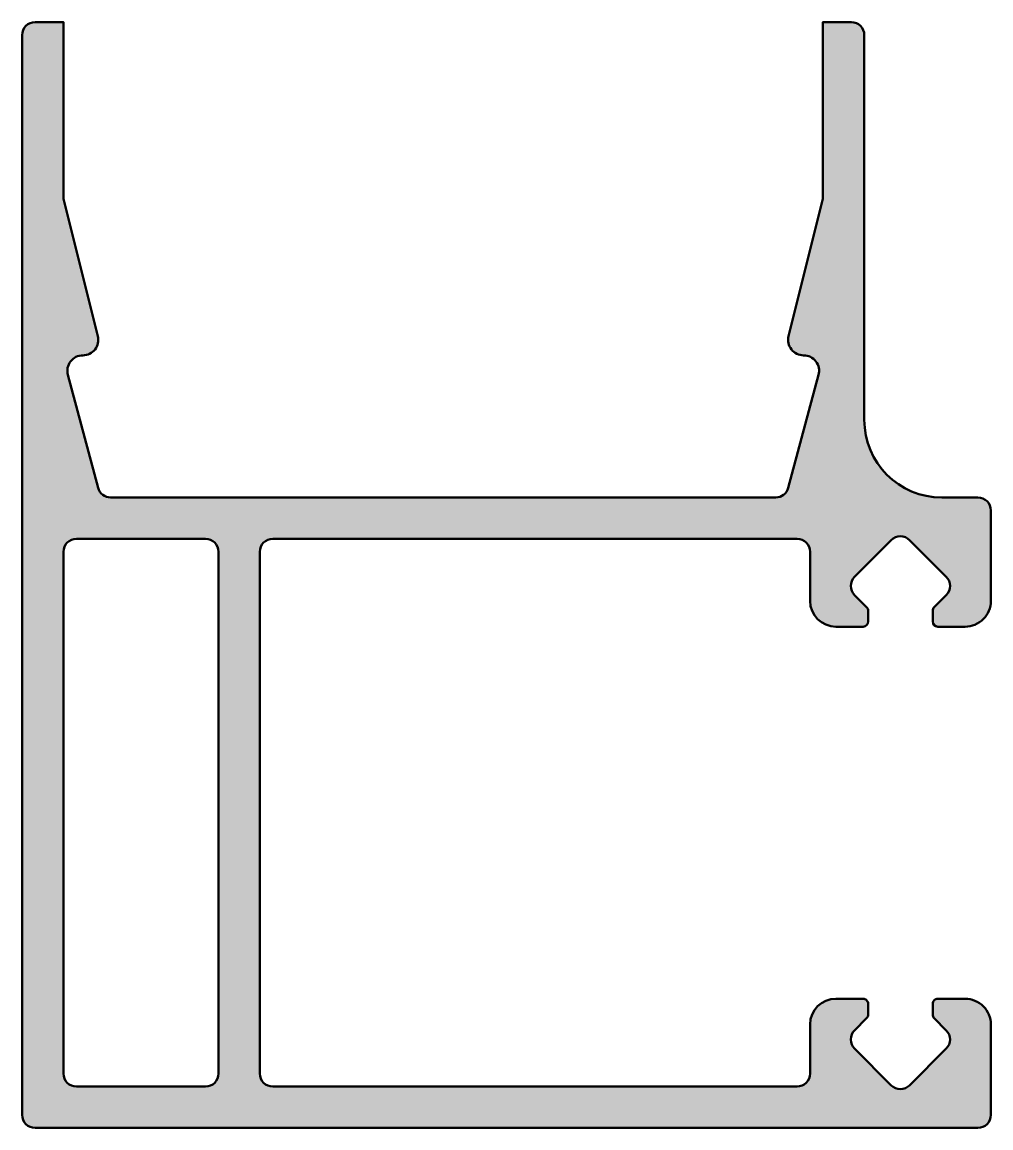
# Model space of a CAD drawing. Extents: x 0 to 37.5, y -42.8 to 0.
import ezdxf

# ---------------------------------------------------------------- set-up
doc = ezdxf.new("R2010")
doc.units = 0
doc.layers.add('0S-Alu contour', color=7, linetype='Continuous', lineweight=50)
doc.layers.add('0S-Alu hatch', color=252, linetype='Continuous', lineweight=25)

# ---------------------------------------------------------------- blocks, each defined once
blk = doc.blocks.new('342560__CD9ED932_4A6F_4F61_A331_BC1C0A17489B_')
at = {"layer": '0S-Alu hatch'}
h = blk.add_hatch(color=256, dxfattribs=at)
edge = h.paths.add_edge_path()
edge.add_arc((0.500000000000071, -0.4999999999999858), 0.4999999999999858, 89.99999999999837, 180)
edge.add_line((8.53e-14, -0.4999999999999857), (8.53e-14, -42.29999999999995))
edge.add_arc((0.5000000000000853, -42.29999999999995), 0.5, 180, 270)
edge.add_line((0.5000000000000852, -42.79999999999995), (37.0000000000002, -42.79999999999993))
edge.add_arc((37.00000000000027, -42.30000000000005), 0.4999999999998721, 269.9999999999919, 360)
edge.add_line((37.50000000000014, -42.30000000000005), (37.50000000000009, -38.79999999999995))
edge.add_arc((36.50000000000008, -38.79999999999996), 1.000000000000007, 0, 90.00000000000122)
edge.add_line((36.50000000000006, -37.79999999999996), (35.45000000000007, -37.79999999999996))
edge.add_arc((35.45000000000002, -37.99999999999989), 0.1999999999999318, 89.99999999998371, 180)
edge.add_line((35.25000000000009, -37.99999999999989), (35.25000000000011, -38.41715728752518))
edge.add_arc((35.45000000000056, -38.41715728752499), 0.2000000000004434, 180, 225.0000000000447)
edge.add_line((35.30857864376304, -38.55857864376273), (35.77500000000012, -39.02499999999998))
edge.add_ellipse((35.42144660940684, -39.37855339059321), major_axis=(-0.4999999999999739, 0), ratio=1, start_angle=134.9999999999989, end_angle=224.9999999999966, ccw=False)
edge.add_line((35.77500000000009, -39.73210678118647), (34.35355339059345, -41.15355339059317))
edge.add_ellipse((34.00000000000009, -40.79999999999981), major_axis=(-0.5000000000001246, 0), ratio=1, start_angle=45.000000000000114, end_angle=135.0000000000001, ccw=False)
edge.add_line((33.64644660940673, -41.15355339059317), (32.22500000000008, -39.7321067811865))
edge.add_ellipse((32.57855339059334, -39.37855339059325), major_axis=(-0.4999999999999739, 0), ratio=1, start_angle=-45.00000000000341, end_angle=44.999999999998806, ccw=False)
edge.add_line((32.22500000000011, -39.02499999999998), (32.69142135623742, -38.55857864376259))
edge.add_arc((32.55000000000004, -38.4171572875252), 0.2000000000001, 314.9999999999971, 360)
edge.add_line((32.75000000000014, -38.4171572875252), (32.74999999999997, -37.99999999999983))
edge.add_arc((32.55000000000009, -37.99999999999984), 0.199999999999882, 0, 90.00000000000612)
edge.add_line((32.55000000000007, -37.79999999999996), (31.50000000000003, -37.79999999999996))
edge.add_arc((31.50000000000008, -38.79999999999995), 0.9999999999999928, 90.00000000000286, 180)
edge.add_line((30.50000000000009, -38.79999999999995), (30.50000000000009, -40.6999999999999))
edge.add_ellipse((30.00000000000005, -40.69999999999989), major_axis=(-0.5000000000000356, 0), ratio=1, start_angle=89.9999999999975, end_angle=180, ccw=False)
edge.add_line((30.00000000000003, -41.19999999999993), (9.700000000000188, -41.19999999999993))
edge.add_ellipse((9.70000000000018, -40.69999999999988), major_axis=(-0.5000000000000498, 0), ratio=1, start_angle=0, end_angle=90.0000000000008, ccw=False)
edge.add_line((9.20000000000013, -40.69999999999988), (9.20000000000013, -20.50000000000006))
edge.add_ellipse((9.700000000000223, -20.50000000000006), major_axis=(-0.5000000000000924, 0), ratio=1, start_angle=269.99999999999756, end_angle=360, ccw=False)
edge.add_line((9.700000000000244, -19.99999999999997), (30.00000000000014, -20.00000000000003))
edge.add_ellipse((30.00000000000014, -20.49999999999998), major_axis=(-0.4999999999999503, 0), ratio=1, start_angle=180, end_angle=269.9999999999992, ccw=False)
edge.add_line((30.50000000000009, -20.49999999999998), (30.50000000000006, -22.40000000000006))
edge.add_arc((31.50000000000015, -22.40000000000006), 1.000000000000085, 180, 270)
edge.add_line((31.50000000000015, -23.40000000000015), (32.55000000000027, -23.39999999999998))
edge.add_arc((32.55000000000026, -23.20000000000014), 0.1999999999998323, 270.0000000000041, 360)
edge.add_line((32.75000000000009, -23.20000000000014), (32.75000000000015, -22.78284271247466))
edge.add_arc((32.55000000000013, -22.78284271247473), 0.200000000000017, 0, 45.00000000001295)
edge.add_line((32.69142135623742, -22.64142135623738), (32.22500000000017, -22.17500000000007))
edge.add_ellipse((32.57855339059344, -21.82144660940668), major_axis=(-0.5000000000000844, 0), ratio=1, start_angle=-44.99999999999079, end_angle=45.00000000000921, ccw=False)
edge.add_line((32.22500000000005, -21.4678932188134), (33.64644660940673, -20.04644660940673))
edge.add_ellipse((34.00000000000002, -20.39999999999999), major_axis=(-0.500000000000004, 0), ratio=1, start_angle=225.0000000000023, end_angle=315.00000000000233, ccw=False)
edge.add_line((34.35355339059328, -20.0464466094067), (35.77500000000015, -21.46789321881357))
edge.add_ellipse((35.42144660940691, -21.82144660940682), major_axis=(-0.4999999999999538, 0), ratio=1, start_angle=134.9999999999989, end_angle=225.0000000000012, ccw=False)
edge.add_line((35.77500000000015, -22.17500000000007), (35.30857864376299, -22.64142135623729))
edge.add_arc((35.45000000000045, -22.78284271247496), 0.2000000000003638, 134.999999999959, 180)
edge.add_line((35.25000000000009, -22.78284271247496), (35.25000000000017, -23.20000000000007))
edge.add_arc((35.45000000000003, -23.20000000000009), 0.1999999999998607, 180, 269.9999999999959)
edge.add_line((35.45000000000002, -23.39999999999995), (36.50000000000006, -23.40000000000009))
edge.add_arc((36.50000000000009, -22.40000000000012), 0.9999999999999715, 269.9999999999984, 360)
edge.add_line((37.50000000000006, -22.40000000000012), (37.50000000000009, -18.89999999999998))
edge.add_arc((37.00000000000009, -18.89999999999998), 0.5, 0, 90)
edge.add_line((37.00000000000009, -18.39999999999998), (35.60000000000002, -18.39999999999998))
edge.add_ellipse((35.6000000000001, -15.39999999999998), major_axis=(-2.999999999999992, 0), ratio=1, start_angle=0, end_angle=89.99999999999858, ccw=False)
edge.add_line((32.60000000000011, -15.39999999999998), (32.60000000000011, -0.5000000000000285))
edge.add_arc((32.10000000000012, -0.5000000000000142), 0.4999999999999858, 0, 89.99999999999837)
edge.add_line((32.10000000000014, -2.84e-14), (31, 0))
edge.add_line((31, 0), (31, -6.787218091003921))
edge.add_ellipse((30.79999999999655, -6.787218091004442), major_axis=(-0.2000000000034525, 0), ratio=1, start_angle=166.0000000001474, end_angle=180, ccw=False)
edge.add_line((30.99405914525522, -6.835602470124712), (29.66782256423446, -12.15484686264025))
edge.add_arc((30.25000000000222, -12.29999999999906), 0.6000000000018576, 166.0000000001425, 270.0000000001411)
edge.add_ellipse((30.25000000000225, -13.49999999999911), major_axis=(-0.5999999999982002, 0), ratio=1, start_angle=164.9999999998611, end_angle=269.9999999998619, ccw=False)
edge.add_line((30.82955549577358, -13.65529142706157), (29.65751408448844, -18.0294095225515))
edge.add_ellipse((29.17455117134427, -17.90000000000035), major_axis=(-0.4999999999996237, 0), ratio=1, start_angle=90.00000000000279, end_angle=165.0000000000017, ccw=False)
edge.add_line((29.17455117134429, -18.39999999999998), (3.425448828656016, -18.40000000000003))
edge.add_ellipse((3.425448828656026, -17.9), major_axis=(-0.5000000000000356, 0), ratio=1, start_angle=15.00000000000432, end_angle=89.9999999999988, ccw=False)
edge.add_line((2.942485915511467, -18.0294095225513), (1.770444504226674, -13.65529142706151))
edge.add_ellipse((2.350000000002584, -13.50000000000038), major_axis=(-0.6000000000022849, 0), ratio=1, start_angle=-90.00000000009459, end_angle=14.999999999903423, ccw=False)
edge.add_arc((2.350000000002694, -12.30000000000036), 0.5999999999977385, 270.0000000000841, 374.0000000000979)
edge.add_line((2.932177435765849, -12.15484686264011), (1.605940854745, -6.835602470124342))
edge.add_ellipse((1.79999999999849, -6.787218091004475), major_axis=(-0.1999999999983258, 0), ratio=1, start_angle=0, end_angle=14.000000000100101, ccw=False)
edge.add_line((1.600000000000165, -6.787218091004475), (1.600000000000221, 0))
edge.add_line((1.600000000000221, 0), (0.5000000000000853, 0))
edge = h.paths.add_edge_path()
edge.add_ellipse((2.100000000000108, -20.5), major_axis=(-0.5, 0), ratio=1, start_angle=270, end_angle=360, ccw=False)
edge.add_line((2.100000000000108, -20), (7.100000000000108, -20))
edge.add_ellipse((7.100000000000108, -20.5), major_axis=(-0.5, 0), ratio=1, start_angle=180, end_angle=270, ccw=False)
edge.add_line((7.600000000000108, -20.5), (7.600000000000108, -40.69999999999999))
edge.add_ellipse((7.100000000000108, -40.69999999999999), major_axis=(-0.5, 0), ratio=1, start_angle=90, end_angle=180, ccw=False)
edge.add_line((7.100000000000108, -41.19999999999999), (2.100000000000108, -41.19999999999999))
edge.add_ellipse((2.100000000000108, -40.69999999999999), major_axis=(-0.5, 0), ratio=1, start_angle=0, end_angle=90, ccw=False)
edge.add_line((1.600000000000108, -40.69999999999999), (1.600000000000108, -20.5))
at = {"layer": '0S-Alu contour', "color": 7}
for points in [[(1.600000000000165, -6.787218091004475), (1.600000000000221, 0), (0.5000000000000853, 0)], [(32.10000000000014, -2.84e-14), (31, 0), (31, -6.787218091003921)], [(8.53e-14, -0.4999999999999857), (8.53e-14, -42.29999999999995)], [(32.60000000000011, -15.39999999999998), (32.60000000000011, -0.5000000000000285)], [(2.932177435765849, -12.15484686264011), (1.605940854745, -6.835602470124342)], [(30.99405914525522, -6.835602470124712), (29.66782256423446, -12.15484686264025)], [(2.942485915511467, -18.0294095225513), (1.770444504226674, -13.65529142706151)], [(30.82955549577358, -13.65529142706157), (29.65751408448844, -18.0294095225515)], [(29.17455117134429, -18.39999999999998), (3.425448828656016, -18.40000000000003)], [(37.00000000000009, -18.39999999999998), (35.60000000000002, -18.39999999999998)], [(37.50000000000006, -22.40000000000012), (37.50000000000009, -18.89999999999998)], [(2.100000000000108, -20), (7.100000000000108, -20)], [(9.700000000000244, -19.99999999999997), (30.00000000000014, -20.00000000000003)], [(32.22500000000005, -21.4678932188134), (33.64644660940673, -20.04644660940673)], [(34.35355339059328, -20.0464466094067), (35.77500000000015, -21.46789321881357)], [(1.600000000000108, -40.69999999999999), (1.600000000000108, -20.5)], [(7.600000000000108, -20.5), (7.600000000000108, -40.69999999999999)], [(9.20000000000013, -40.69999999999988), (9.20000000000013, -20.50000000000006)], [(30.50000000000009, -20.49999999999998), (30.50000000000006, -22.40000000000006)], [(32.69142135623742, -22.64142135623738), (32.22500000000017, -22.17500000000007)], [(35.77500000000015, -22.17500000000007), (35.30857864376299, -22.64142135623729)], [(32.75000000000009, -23.20000000000014), (32.75000000000015, -22.78284271247466)], [(35.25000000000009, -22.78284271247496), (35.25000000000017, -23.20000000000007)], [(31.50000000000015, -23.40000000000015), (32.55000000000027, -23.39999999999998)], [(35.45000000000002, -23.39999999999995), (36.50000000000006, -23.40000000000009)], [(32.55000000000007, -37.79999999999996), (31.50000000000003, -37.79999999999996)], [(32.75000000000014, -38.4171572875252), (32.74999999999997, -37.99999999999983)], [(35.25000000000009, -37.99999999999989), (35.25000000000011, -38.41715728752518)], [(36.50000000000006, -37.79999999999996), (35.45000000000007, -37.79999999999996)], [(30.50000000000009, -38.79999999999995), (30.50000000000009, -40.6999999999999)], [(32.22500000000011, -39.02499999999998), (32.69142135623742, -38.55857864376259)], [(35.30857864376304, -38.55857864376273), (35.77500000000012, -39.02499999999998)], [(37.50000000000014, -42.30000000000005), (37.50000000000009, -38.79999999999995)], [(33.64644660940673, -41.15355339059317), (32.22500000000008, -39.7321067811865)], [(35.77500000000009, -39.73210678118647), (34.35355339059345, -41.15355339059317)], [(7.100000000000108, -41.19999999999999), (2.100000000000108, -41.19999999999999)], [(30.00000000000003, -41.19999999999993), (9.700000000000188, -41.19999999999993)], [(0.5000000000000852, -42.79999999999995), (37.0000000000002, -42.79999999999993)]]:
    blk.add_lwpolyline(points, dxfattribs=at)
for centre, radius, start, end in [((0.500000000000071, -0.4999999999999858), 0.4999999999999858, 89.99999999999837, 180), ((32.10000000000012, -0.5000000000000142), 0.4999999999999858, 0, 89.99999999999837), ((2.350000000002694, -12.30000000000036), 0.5999999999977385, 270.0000000000841, 14.00000000009789), ((30.25000000000222, -12.29999999999906), 0.6000000000018576, 166.0000000001425, 270.0000000001411), ((37.00000000000009, -18.89999999999998), 0.5, 0, 90), ((31.50000000000015, -22.40000000000006), 1.000000000000085, 180, 270), ((32.55000000000013, -22.78284271247473), 0.200000000000017, 0, 45.00000000001295), ((35.45000000000045, -22.78284271247496), 0.2000000000003638, 134.999999999959, 180), ((36.50000000000009, -22.40000000000012), 0.9999999999999715, 269.9999999999984, 0), ((32.55000000000026, -23.20000000000014), 0.1999999999998323, 270.0000000000041, 0), ((35.45000000000003, -23.20000000000009), 0.1999999999998607, 180, 269.9999999999959), ((31.50000000000008, -38.79999999999995), 0.9999999999999928, 90.00000000000286, 180), ((32.55000000000009, -37.99999999999984), 0.199999999999882, 0, 90.00000000000612), ((35.45000000000002, -37.99999999999989), 0.1999999999999318, 89.99999999998371, 180), ((36.50000000000008, -38.79999999999996), 1.000000000000007, 0, 90.00000000000122), ((32.55000000000004, -38.4171572875252), 0.2000000000001, 314.9999999999971, 0), ((35.45000000000056, -38.41715728752499), 0.2000000000004434, 180, 225.0000000000447), ((0.5000000000000853, -42.29999999999995), 0.5, 180, 270), ((37.00000000000027, -42.30000000000005), 0.4999999999998721, 269.9999999999919, 0)]:
    blk.add_arc(centre, radius, start, end, dxfattribs=at)
at = {"layer": '0S-Alu contour', "color": 7, "extrusion": (0, 0, -1)}
for centre, radius, start, end in [((-1.79999999999849, -6.787218091004475), 0.1999999999983258, 345.9999999998999, 0), ((-30.79999999999655, -6.787218091004442), 0.2000000000034525, 180, 193.9999999998527), ((-2.350000000002584, -13.50000000000038), 0.6000000000022849, 345.0000000000966, 90.00000000009464), ((-30.25000000000225, -13.49999999999911), 0.5999999999982002, 90.00000000013809, 195.000000000139), ((-35.6000000000001, -15.39999999999998), 2.999999999999992, 270.0000000000015, 0), ((-3.425448828656026, -17.9), 0.5000000000000356, 270.0000000000012, 344.9999999999957), ((-29.17455117134427, -17.90000000000035), 0.4999999999996237, 194.9999999999984, 269.9999999999972), ((-2.100000000000108, -20.5), 0.5, 0, 90), ((-7.100000000000108, -20.5), 0.5, 90, 180), ((-9.700000000000223, -20.50000000000006), 0.5000000000000924, 0, 90.00000000000244), ((-30.00000000000014, -20.49999999999998), 0.4999999999999503, 90.00000000000081, 180), ((-34.00000000000002, -20.39999999999999), 0.500000000000004, 44.99999999999769, 134.9999999999977), ((-32.57855339059344, -21.82144660940668), 0.5000000000000844, 314.9999999999908, 44.99999999999078), ((-35.42144660940691, -21.82144660940682), 0.4999999999999538, 134.9999999999988, 225.0000000000011), ((-32.57855339059334, -39.37855339059325), 0.4999999999999739, 315.0000000000012, 45.00000000000345), ((-35.42144660940684, -39.37855339059321), 0.4999999999999739, 135.0000000000034, 225.0000000000011), ((-2.100000000000108, -40.69999999999999), 0.5, 270, 0), ((-7.100000000000108, -40.69999999999999), 0.5, 180, 270), ((-9.70000000000018, -40.69999999999988), 0.5000000000000498, 269.9999999999992, 0), ((-30.00000000000005, -40.69999999999989), 0.5000000000000356, 180, 270.0000000000025), ((-34.00000000000009, -40.79999999999981), 0.5000000000001246, 225, 315)]:
    blk.add_arc(centre, radius, start, end, dxfattribs=at)
blk = doc.blocks.new('342560__6131C977_E9D4_4EC8_BF5A_99921E6E7EFD_')
at = {"layer": '0S-Alu contour', "color": 7}
blk.add_blockref('342560__CD9ED932_4A6F_4F61_A331_BC1C0A17489B_', (0, 0), dxfattribs=at)

msp = doc.modelspace()

# ---------------------------------------------------------------- block references
at = {"layer": '0S-Alu contour', "color": 7}
msp.add_blockref('342560__6131C977_E9D4_4EC8_BF5A_99921E6E7EFD_', (0, 0), dxfattribs=at)

doc.saveas('drawing.dxf')
